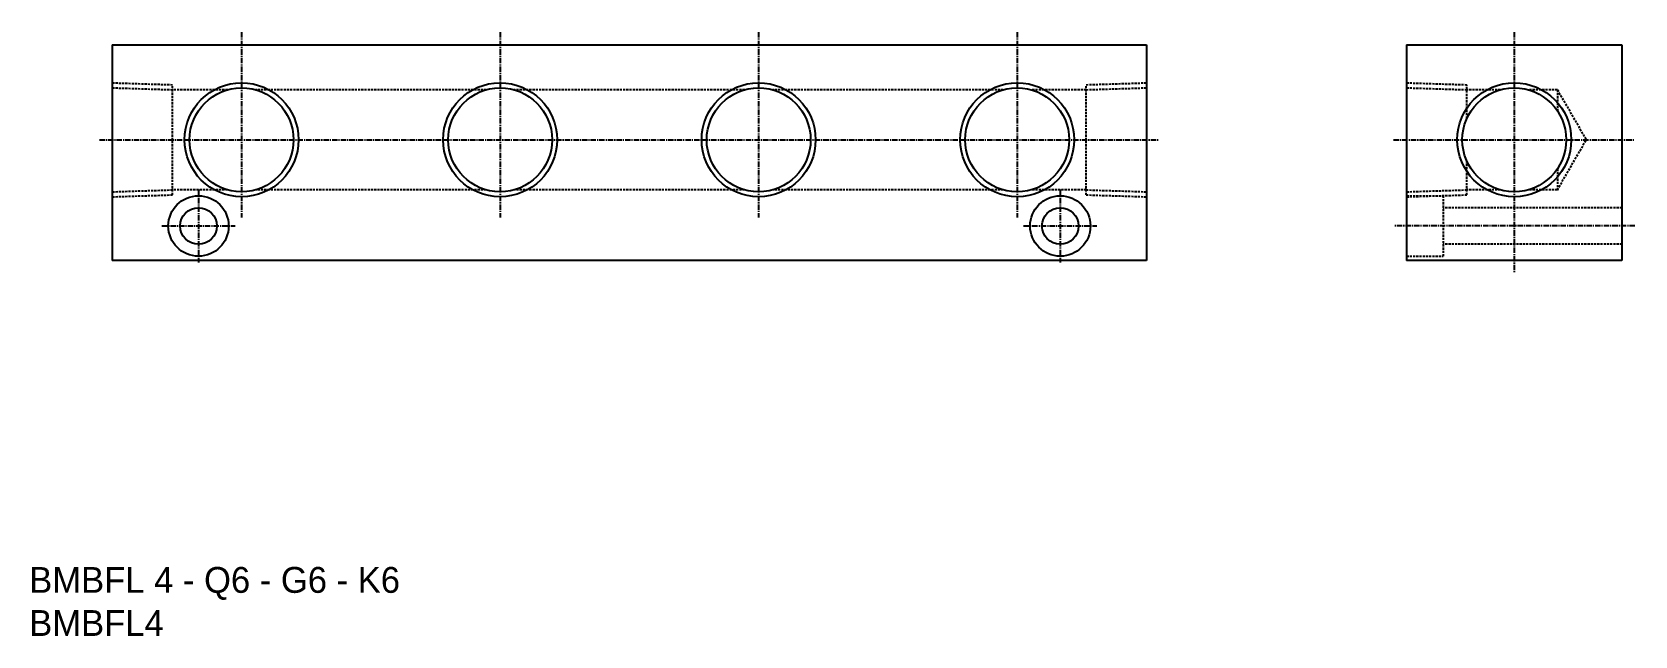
# Model space of a CAD drawing. Extents: x 1193 to 1565, y 3192 to 3332.
import ezdxf

# ---------------------------------------------------------------- set-up
doc = ezdxf.new("R2010")
doc.units = 0
doc.linetypes.add('CENTER', pattern=[2, 1.25, -0.25, 0.25, -0.25])
doc.linetypes.add('DASHED', pattern=[0.75, 0.5, -0.25])
doc.layers.get('0').update_dxf_attribs({"linetype": 'CONTINUOUS'})
doc.layers.add('CENTER', color=1, linetype='CENTER')

msp = doc.modelspace()

# ---------------------------------------------------------------- linework, layer by layer
at = {"color": 7, "linetype": 'CONTINUOUS'}
for p, q in [((1211.5, 3328.96), (1451.5, 3328.96)), ((1211.5, 3328.96), (1211.5, 3278.96)), ((1451.5, 3328.96), (1451.5, 3278.96)), ((1511.86, 3328.96), (1511.86, 3278.96)), ((1511.86, 3328.96), (1561.86, 3328.96)), ((1561.86, 3328.96), (1561.86, 3278.96)), ((1451.5, 3278.96), (1211.5, 3278.96)), ((1561.86, 3278.96), (1511.86, 3278.96))]:
    msp.add_line(p, q, dxfattribs=at)
at = {"color": 3, "linetype": 'DASHED'}
for p, q in [((1211.5, 3320.18), (1225.5, 3319.74)), ((1211.5, 3319.02), (1225.5, 3318.58)), ((1225.5, 3294.18), (1225.5, 3319.74)), ((1238.28, 3318.58), (1225.5, 3318.58)), ((1298.28, 3318.58), (1244.72, 3318.58)), ((1358.28, 3318.58), (1304.72, 3318.58)), ((1418.28, 3318.58), (1364.72, 3318.58)), ((1437.5, 3318.58), (1424.72, 3318.58)), ((1437.5, 3319.74), (1451.5, 3320.18)), ((1437.5, 3294.18), (1437.5, 3319.74)), ((1437.5, 3318.58), (1451.5, 3319.02)), ((1511.86, 3320.18), (1525.86, 3319.74)), ((1511.86, 3319.02), (1525.86, 3318.58)), ((1525.86, 3311.9), (1525.86, 3319.74)), ((1533.65, 3318.58), (1525.86, 3318.58)), ((1546.86, 3318.58), (1540.08, 3318.58)), ((1546.86, 3318.58), (1553.57, 3306.96)), ((1546.86, 3318.58), (1546.86, 3313.7)), ((1546.86, 3295.34), (1553.57, 3306.96)), ((1525.86, 3294.18), (1525.86, 3302.02)), ((1546.86, 3300.22), (1546.86, 3295.34)), ((1211.5, 3294.9), (1225.5, 3295.34)), ((1211.5, 3293.74), (1225.5, 3294.18)), ((1238.28, 3295.34), (1225.5, 3295.34)), ((1298.28, 3295.34), (1244.72, 3295.34)), ((1358.28, 3295.34), (1304.72, 3295.34)), ((1418.28, 3295.34), (1364.72, 3295.34)), ((1437.5, 3295.34), (1424.72, 3295.34)), ((1437.5, 3295.34), (1451.5, 3294.9)), ((1437.5, 3294.18), (1451.5, 3293.74)), ((1511.86, 3294.9), (1525.86, 3295.34)), ((1511.86, 3293.74), (1525.86, 3294.18)), ((1511.86, 3293.96), (1520.36, 3293.96)), ((1520.36, 3293.96), (1520.36, 3279.96)), ((1533.65, 3295.34), (1525.86, 3295.34)), ((1546.86, 3295.34), (1540.08, 3295.34)), ((1561.86, 3291.21), (1520.36, 3291.21)), ((1561.86, 3282.71), (1520.36, 3282.71)), ((1511.86, 3279.96), (1520.36, 3279.96))]:
    msp.add_line(p, q, dxfattribs=at)
at = {"color": 3, "linetype": 'CONTINUOUS'}
for centre in [(1241.5, 3306.96), (1301.5, 3306.96), (1361.5, 3306.96), (1421.5, 3306.96), (1536.86, 3306.96)]:
    msp.add_circle(centre, 13.22, dxfattribs=at)
at = {"color": 7, "linetype": 'CONTINUOUS'}
for centre, radius in [((1241.5, 3306.96), 12.06), ((1301.5, 3306.96), 12.06), ((1361.5, 3306.96), 12.06), ((1421.5, 3306.96), 12.06), ((1536.86, 3306.96), 12.06), ((1231.5, 3286.96), 7), ((1431.5, 3286.96), 7), ((1231.5, 3286.96), 4.25), ((1431.5, 3286.96), 4.25)]:
    msp.add_circle(centre, radius, dxfattribs=at)
at = {"layer": 'CENTER'}
for p, q in [((1241.5, 3331.96), (1241.5, 3288.9)), ((1301.5, 3331.96), (1301.5, 3288.9)), ((1361.5, 3331.96), (1361.5, 3288.9)), ((1421.5, 3331.96), (1421.5, 3288.9)), ((1536.86, 3331.96), (1536.86, 3275.96)), ((1208.5, 3306.96), (1454.5, 3306.96)), ((1508.86, 3306.96), (1564.86, 3306.96)), ((1231.5, 3295.46), (1231.5, 3278.46)), ((1431.5, 3295.46), (1431.5, 3278.46)), ((1223, 3286.96), (1240, 3286.96)), ((1423, 3286.96), (1440, 3286.96)), ((1564.86, 3286.96), (1508.86, 3286.96))]:
    msp.add_line(p, q, dxfattribs=at)

# ---------------------------------------------------------------- texts
at = {"color": 7, "linetype": 'CONTINUOUS'}
for s, p in [('BMBFL 4 - Q6 - G6 - K6', (1192.22, 3201.84)), ('BMBFL4', (1192.22, 3191.84))]:
    msp.add_text(s, height=6, dxfattribs=at).set_placement(p)

doc.saveas('drawing.dxf')
